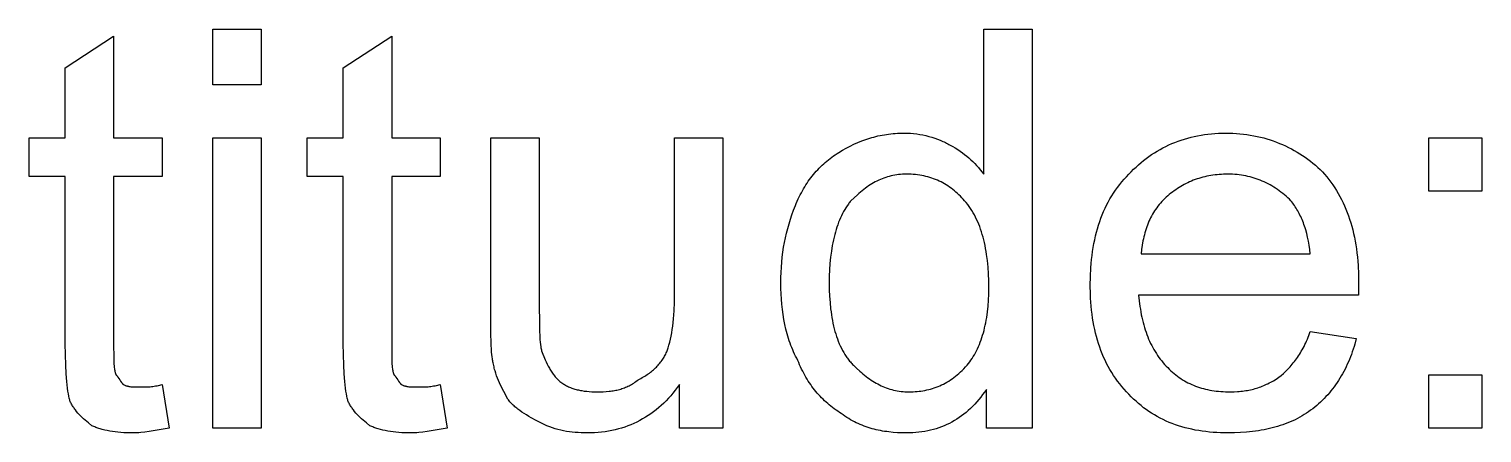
# Model space of a CAD drawing. Header units: millimetres. Extents: x -14161 to 2440, y -3446 to 2468.
# Drawn here: x 107.3 to 169, y 1374.4 to 1391.5 of the extents above; entities that cross this region are included whole.
import ezdxf

# ---------------------------------------------------------------- set-up
doc = ezdxf.new("R2010")
doc.units = ezdxf.units.MM
doc.header["$MEASUREMENT"] = 0
doc.layers.add('text', color=1, linetype='Continuous')

msp = doc.modelspace()

# ---------------------------------------------------------------- linework, layer by layer
at = {"layer": 'text'}
for points in [[(112.907, 1376.443), (113.215, 1374.595), (112.368, 1374.453), (112.18, 1374.427), (112.002, 1374.407), (111.917, 1374.399), (111.834, 1374.394), (111.753, 1374.39), (111.675, 1374.389), (111.541, 1374.39), (111.41, 1374.394), (111.282, 1374.4), (111.157, 1374.409), (111.034, 1374.419), (110.915, 1374.433), (110.799, 1374.448), (110.687, 1374.466), (110.578, 1374.487), (110.473, 1374.51), (110.371, 1374.535), (110.274, 1374.563), (110.227, 1374.577), (110.181, 1374.593), (110.136, 1374.609), (110.093, 1374.625), (110.05, 1374.642), (110.009, 1374.66), (109.968, 1374.678), (109.929, 1374.697), (109.78, 1374.813), (109.709, 1374.871), (109.64, 1374.93), (109.574, 1374.989), (109.51, 1375.049), (109.449, 1375.11), (109.39, 1375.172), (109.334, 1375.235), (109.279, 1375.3), (109.228, 1375.366), (109.203, 1375.4), (109.178, 1375.434), (109.155, 1375.468), (109.131, 1375.503), (109.109, 1375.539), (109.087, 1375.575), (109.066, 1375.611), (109.045, 1375.648), (109.025, 1375.686), (109.005, 1375.724), (108.995, 1375.755), (108.986, 1375.788), (108.976, 1375.824), (108.967, 1375.864), (108.948, 1375.952), (108.93, 1376.051), (108.912, 1376.163), (108.895, 1376.287), (108.864, 1376.571), (108.838, 1376.903), (108.817, 1377.284), (108.804, 1377.712), (108.8, 1378.188), (108.8, 1385.273), (107.26, 1385.273), (107.26, 1386.916), (108.8, 1386.916), (108.8, 1389.894), (110.853, 1391.229), (110.853, 1386.916), (112.907, 1386.916), (112.907, 1385.273), (110.853, 1385.273), (110.853, 1378.086), (110.855, 1377.662), (110.859, 1377.479), (110.866, 1377.316), (110.872, 1377.241), (110.878, 1377.171), (110.887, 1377.106), (110.891, 1377.076), (110.897, 1377.046), (110.902, 1377.018), (110.908, 1376.991), (110.915, 1376.965), (110.922, 1376.94), (110.926, 1376.928), (110.93, 1376.917), (110.934, 1376.906), (110.938, 1376.895), (110.942, 1376.884), (110.947, 1376.873), (110.951, 1376.863), (110.956, 1376.854), (110.966, 1376.844), (110.975, 1376.833), (110.985, 1376.822), (110.995, 1376.811), (111.014, 1376.786), (111.033, 1376.761), (111.072, 1376.706), (111.11, 1376.648), (111.149, 1376.591), (111.187, 1376.536), (111.206, 1376.51), (111.226, 1376.486), (111.235, 1376.474), (111.245, 1376.463), (111.254, 1376.453), (111.264, 1376.443), (111.283, 1376.434), (111.303, 1376.425), (111.322, 1376.417), (111.341, 1376.409), (111.361, 1376.402), (111.38, 1376.395), (111.4, 1376.389), (111.42, 1376.384), (111.44, 1376.378), (111.46, 1376.374), (111.48, 1376.369), (111.501, 1376.365), (111.521, 1376.362), (111.542, 1376.358), (111.585, 1376.353), (111.629, 1376.349), (111.674, 1376.346), (111.769, 1376.342), (111.983, 1376.34), (112.199, 1376.342), (112.302, 1376.346), (112.354, 1376.349), (112.406, 1376.353), (112.46, 1376.358), (112.515, 1376.365), (112.573, 1376.374), (112.633, 1376.384), (112.696, 1376.395), (112.762, 1376.409), (112.907, 1376.443)], [(115.063, 1389.175), (115.063, 1391.537), (117.117, 1391.537), (117.117, 1389.175), (115.063, 1389.175)], [(124.715, 1376.443), (125.023, 1374.595), (124.176, 1374.453), (123.988, 1374.427), (123.81, 1374.407), (123.725, 1374.399), (123.642, 1374.394), (123.561, 1374.39), (123.483, 1374.389), (123.35, 1374.39), (123.219, 1374.394), (123.09, 1374.4), (122.965, 1374.409), (122.842, 1374.419), (122.723, 1374.433), (122.607, 1374.448), (122.495, 1374.466), (122.386, 1374.487), (122.281, 1374.51), (122.18, 1374.535), (122.082, 1374.563), (122.035, 1374.577), (121.99, 1374.593), (121.945, 1374.609), (121.901, 1374.625), (121.858, 1374.642), (121.817, 1374.66), (121.777, 1374.678), (121.738, 1374.697), (121.588, 1374.813), (121.517, 1374.871), (121.449, 1374.93), (121.383, 1374.989), (121.319, 1375.049), (121.257, 1375.11), (121.198, 1375.172), (121.142, 1375.235), (121.088, 1375.3), (121.036, 1375.366), (121.011, 1375.4), (120.987, 1375.434), (120.963, 1375.468), (120.94, 1375.503), (120.917, 1375.539), (120.895, 1375.575), (120.874, 1375.611), (120.853, 1375.648), (120.833, 1375.686), (120.813, 1375.724), (120.804, 1375.755), (120.794, 1375.788), (120.785, 1375.824), (120.775, 1375.864), (120.756, 1375.952), (120.738, 1376.051), (120.72, 1376.163), (120.703, 1376.287), (120.672, 1376.571), (120.646, 1376.903), (120.626, 1377.284), (120.613, 1377.712), (120.608, 1378.188), (120.608, 1385.273), (119.068, 1385.273), (119.068, 1386.916), (120.608, 1386.916), (120.608, 1389.894), (122.662, 1391.229), (122.662, 1386.916), (124.715, 1386.916), (124.715, 1385.273), (122.662, 1385.273), (122.662, 1378.086), (122.663, 1377.662), (122.667, 1377.479), (122.674, 1377.316), (122.68, 1377.241), (122.687, 1377.171), (122.695, 1377.106), (122.7, 1377.076), (122.705, 1377.046), (122.711, 1377.018), (122.717, 1376.991), (122.723, 1376.965), (122.73, 1376.94), (122.734, 1376.928), (122.738, 1376.917), (122.742, 1376.906), (122.746, 1376.895), (122.751, 1376.884), (122.755, 1376.873), (122.76, 1376.863), (122.764, 1376.854), (122.774, 1376.844), (122.784, 1376.833), (122.793, 1376.822), (122.803, 1376.811), (122.822, 1376.786), (122.841, 1376.761), (122.88, 1376.706), (122.918, 1376.648), (122.957, 1376.591), (122.995, 1376.536), (123.015, 1376.51), (123.034, 1376.486), (123.043, 1376.474), (123.053, 1376.463), (123.063, 1376.453), (123.072, 1376.443), (123.092, 1376.434), (123.111, 1376.425), (123.13, 1376.417), (123.15, 1376.409), (123.169, 1376.402), (123.189, 1376.395), (123.208, 1376.389), (123.228, 1376.384), (123.248, 1376.378), (123.268, 1376.374), (123.288, 1376.369), (123.309, 1376.365), (123.33, 1376.362), (123.351, 1376.358), (123.393, 1376.353), (123.437, 1376.349), (123.482, 1376.346), (123.578, 1376.342), (123.791, 1376.34), (124.008, 1376.342), (124.111, 1376.346), (124.162, 1376.349), (124.215, 1376.353), (124.268, 1376.358), (124.324, 1376.365), (124.381, 1376.374), (124.441, 1376.384), (124.504, 1376.395), (124.57, 1376.409), (124.715, 1376.443)], [(147.921, 1374.595), (147.921, 1376.238), (147.843, 1376.124), (147.763, 1376.014), (147.682, 1375.907), (147.599, 1375.804), (147.513, 1375.705), (147.427, 1375.609), (147.338, 1375.517), (147.247, 1375.429), (147.155, 1375.344), (147.061, 1375.263), (146.965, 1375.185), (146.867, 1375.111), (146.767, 1375.041), (146.666, 1374.974), (146.563, 1374.911), (146.458, 1374.851), (146.351, 1374.795), (146.243, 1374.743), (146.132, 1374.694), (146.02, 1374.649), (145.906, 1374.608), (145.79, 1374.57), (145.672, 1374.535), (145.553, 1374.505), (145.432, 1374.478), (145.309, 1374.454), (145.184, 1374.434), (145.057, 1374.418), (144.929, 1374.406), (144.799, 1374.396), (144.667, 1374.391), (144.533, 1374.389), (144.341, 1374.392), (144.152, 1374.399), (143.966, 1374.412), (143.782, 1374.431), (143.691, 1374.443), (143.6, 1374.456), (143.51, 1374.47), (143.421, 1374.487), (143.332, 1374.505), (143.244, 1374.524), (143.156, 1374.546), (143.069, 1374.569), (142.983, 1374.594), (142.897, 1374.621), (142.812, 1374.649), (142.728, 1374.68), (142.644, 1374.713), (142.56, 1374.747), (142.478, 1374.784), (142.396, 1374.822), (142.314, 1374.863), (142.233, 1374.906), (142.153, 1374.951), (142.073, 1374.999), (141.994, 1375.048), (141.915, 1375.1), (141.838, 1375.154), (141.76, 1375.211), (141.684, 1375.259), (141.609, 1375.309), (141.535, 1375.361), (141.462, 1375.413), (141.39, 1375.467), (141.32, 1375.522), (141.251, 1375.578), (141.183, 1375.636), (141.116, 1375.695), (141.05, 1375.755), (140.986, 1375.817), (140.923, 1375.88), (140.861, 1375.945), (140.8, 1376.011), (140.74, 1376.079), (140.682, 1376.148), (140.625, 1376.218), (140.569, 1376.29), (140.514, 1376.364), (140.461, 1376.439), (140.408, 1376.516), (140.357, 1376.594), (140.307, 1376.674), (140.259, 1376.756), (140.211, 1376.839), (140.165, 1376.924), (140.12, 1377.011), (140.076, 1377.099), (140.033, 1377.189), (139.991, 1377.281), (139.951, 1377.374), (139.912, 1377.47), (139.865, 1377.557), (139.819, 1377.645), (139.776, 1377.735), (139.734, 1377.826), (139.694, 1377.918), (139.655, 1378.01), (139.618, 1378.105), (139.583, 1378.2), (139.55, 1378.296), (139.518, 1378.393), (139.488, 1378.491), (139.459, 1378.591), (139.406, 1378.792), (139.36, 1378.997), (139.32, 1379.206), (139.285, 1379.418), (139.257, 1379.634), (139.233, 1379.852), (139.216, 1380.074), (139.203, 1380.298), (139.196, 1380.526), (139.193, 1380.755), (139.196, 1380.984), (139.203, 1381.208), (139.215, 1381.428), (139.232, 1381.644), (139.253, 1381.857), (139.28, 1382.066), (139.311, 1382.272), (139.347, 1382.475), (139.388, 1382.676), (139.434, 1382.875), (139.484, 1383.072), (139.54, 1383.268), (139.6, 1383.462), (139.665, 1383.656), (139.735, 1383.849), (139.809, 1384.041), (139.848, 1384.137), (139.889, 1384.23), (139.93, 1384.322), (139.973, 1384.412), (140.017, 1384.5), (140.062, 1384.587), (140.108, 1384.672), (140.156, 1384.755), (140.205, 1384.837), (140.255, 1384.917), (140.306, 1384.995), (140.358, 1385.072), (140.412, 1385.147), (140.466, 1385.221), (140.522, 1385.293), (140.579, 1385.363), (140.638, 1385.432), (140.697, 1385.5), (140.758, 1385.566), (140.82, 1385.631), (140.883, 1385.694), (140.948, 1385.756), (141.013, 1385.816), (141.08, 1385.875), (141.148, 1385.933), (141.217, 1385.989), (141.288, 1386.044), (141.359, 1386.098), (141.432, 1386.15), (141.506, 1386.202), (141.581, 1386.251), (141.658, 1386.3), (141.813, 1386.394), (141.97, 1386.483), (142.13, 1386.567), (142.293, 1386.645), (142.458, 1386.718), (142.625, 1386.786), (142.795, 1386.848), (142.88, 1386.876), (142.967, 1386.903), (143.054, 1386.929), (143.141, 1386.953), (143.229, 1386.976), (143.318, 1386.997), (143.407, 1387.017), (143.497, 1387.035), (143.588, 1387.051), (143.679, 1387.066), (143.771, 1387.079), (143.863, 1387.09), (143.956, 1387.1), (144.05, 1387.107), (144.144, 1387.114), (144.239, 1387.118), (144.334, 1387.121), (144.43, 1387.122), (144.497, 1387.121), (144.565, 1387.119), (144.699, 1387.112), (144.833, 1387.101), (144.966, 1387.085), (145.098, 1387.065), (145.228, 1387.04), (145.356, 1387.012), (145.482, 1386.98), (145.606, 1386.945), (145.728, 1386.906), (145.846, 1386.864), (145.961, 1386.818), (146.072, 1386.77), (146.126, 1386.745), (146.179, 1386.719), (146.231, 1386.692), (146.282, 1386.665), (146.332, 1386.637), (146.381, 1386.608), (146.494, 1386.549), (146.603, 1386.488), (146.707, 1386.424), (146.808, 1386.358), (146.905, 1386.289), (146.998, 1386.218), (147.089, 1386.145), (147.177, 1386.069), (147.262, 1385.991), (147.346, 1385.91), (147.427, 1385.827), (147.507, 1385.742), (147.586, 1385.654), (147.664, 1385.564), (147.818, 1385.376), (147.818, 1391.537), (149.872, 1391.537), (149.872, 1374.595), (147.921, 1374.595)], [(115.063, 1374.595), (115.063, 1386.916), (117.117, 1386.916), (117.117, 1374.595), (115.063, 1374.595)], [(134.881, 1374.595), (134.881, 1376.443), (134.793, 1376.32), (134.703, 1376.2), (134.61, 1376.084), (134.515, 1375.971), (134.418, 1375.863), (134.318, 1375.758), (134.216, 1375.656), (134.112, 1375.559), (134.006, 1375.465), (133.897, 1375.375), (133.786, 1375.289), (133.673, 1375.207), (133.558, 1375.128), (133.44, 1375.053), (133.321, 1374.982), (133.199, 1374.916), (133.075, 1374.852), (132.95, 1374.793), (132.822, 1374.738), (132.692, 1374.687), (132.56, 1374.64), (132.426, 1374.597), (132.29, 1374.558), (132.152, 1374.522), (132.012, 1374.491), (131.87, 1374.464), (131.726, 1374.442), (131.58, 1374.423), (131.433, 1374.408), (131.283, 1374.398), (131.132, 1374.391), (130.979, 1374.389), (130.845, 1374.39), (130.714, 1374.394), (130.585, 1374.401), (130.457, 1374.41), (130.332, 1374.422), (130.208, 1374.438), (130.086, 1374.457), (129.965, 1374.479), (129.845, 1374.505), (129.726, 1374.535), (129.609, 1374.568), (129.492, 1374.606), (129.375, 1374.648), (129.259, 1374.694), (129.143, 1374.745), (129.028, 1374.8), (128.802, 1374.916), (128.587, 1375.033), (128.483, 1375.092), (128.383, 1375.152), (128.287, 1375.213), (128.194, 1375.275), (128.104, 1375.338), (128.018, 1375.403), (127.977, 1375.435), (127.936, 1375.469), (127.897, 1375.502), (127.858, 1375.536), (127.821, 1375.571), (127.785, 1375.606), (127.749, 1375.641), (127.715, 1375.677), (127.682, 1375.714), (127.65, 1375.751), (127.62, 1375.789), (127.59, 1375.827), (127.422, 1376.154), (127.332, 1376.332), (127.244, 1376.52), (127.201, 1376.617), (127.16, 1376.717), (127.121, 1376.82), (127.085, 1376.924), (127.052, 1377.031), (127.036, 1377.086), (127.022, 1377.141), (127.008, 1377.196), (126.996, 1377.253), (126.984, 1377.31), (126.974, 1377.367), (126.965, 1377.406), (126.956, 1377.446), (126.948, 1377.488), (126.94, 1377.531), (126.927, 1377.62), (126.915, 1377.715), (126.905, 1377.815), (126.897, 1377.921), (126.884, 1378.15), (126.873, 1378.681), (126.872, 1379.318), (126.872, 1386.916), (128.925, 1386.916), (128.925, 1380.139), (128.938, 1378.74), (128.95, 1378.478), (128.959, 1378.359), (128.968, 1378.248), (128.98, 1378.145), (128.994, 1378.049), (129.002, 1378.004), (129.01, 1377.961), (129.019, 1377.92), (129.028, 1377.88), (129.185, 1377.499), (129.227, 1377.405), (129.27, 1377.314), (129.315, 1377.224), (129.362, 1377.136), (129.386, 1377.093), (129.411, 1377.051), (129.437, 1377.009), (129.463, 1376.968), (129.49, 1376.928), (129.518, 1376.888), (129.547, 1376.85), (129.577, 1376.812), (129.607, 1376.775), (129.639, 1376.739), (129.671, 1376.704), (129.705, 1376.67), (129.739, 1376.637), (129.775, 1376.606), (129.811, 1376.575), (129.849, 1376.546), (129.888, 1376.517), (129.928, 1376.49), (129.968, 1376.464), (130.008, 1376.439), (130.049, 1376.416), (130.091, 1376.393), (130.134, 1376.372), (130.177, 1376.351), (130.22, 1376.332), (130.264, 1376.314), (130.309, 1376.297), (130.355, 1376.28), (130.401, 1376.265), (130.447, 1376.251), (130.495, 1376.237), (130.542, 1376.225), (130.591, 1376.213), (130.64, 1376.202), (130.689, 1376.193), (130.74, 1376.184), (130.842, 1376.168), (130.947, 1376.156), (131.054, 1376.146), (131.163, 1376.14), (131.275, 1376.136), (131.39, 1376.135), (131.522, 1376.136), (131.65, 1376.14), (131.774, 1376.147), (131.893, 1376.157), (131.952, 1376.164), (132.009, 1376.171), (132.066, 1376.18), (132.122, 1376.189), (132.178, 1376.199), (132.232, 1376.211), (132.286, 1376.224), (132.339, 1376.238), (132.392, 1376.253), (132.444, 1376.269), (132.496, 1376.286), (132.547, 1376.305), (132.597, 1376.326), (132.648, 1376.347), (132.697, 1376.37), (132.747, 1376.395), (132.796, 1376.421), (132.845, 1376.448), (132.894, 1376.477), (132.942, 1376.508), (132.991, 1376.541), (133.039, 1376.575), (133.087, 1376.611), (133.135, 1376.648), (133.248, 1376.707), (133.303, 1376.738), (133.356, 1376.769), (133.409, 1376.8), (133.46, 1376.832), (133.51, 1376.865), (133.559, 1376.899), (133.606, 1376.933), (133.653, 1376.967), (133.698, 1377.002), (133.742, 1377.038), (133.784, 1377.075), (133.826, 1377.112), (133.866, 1377.149), (133.905, 1377.187), (133.943, 1377.226), (133.98, 1377.266), (134.015, 1377.306), (134.05, 1377.346), (134.083, 1377.387), (134.115, 1377.429), (134.145, 1377.472), (134.175, 1377.515), (134.203, 1377.558), (134.23, 1377.602), (134.256, 1377.647), (134.281, 1377.693), (134.304, 1377.739), (134.326, 1377.785), (134.347, 1377.833), (134.367, 1377.88), (134.405, 1377.997), (134.439, 1378.117), (134.472, 1378.24), (134.502, 1378.367), (134.53, 1378.497), (134.555, 1378.633), (134.578, 1378.774), (134.598, 1378.92), (134.616, 1379.072), (134.632, 1379.231), (134.656, 1379.57), (134.67, 1379.94), (134.675, 1380.345), (134.675, 1386.916), (136.729, 1386.916), (136.729, 1374.595), (134.881, 1374.595)], [(161.68, 1378.702), (163.631, 1378.394), (163.57, 1378.165), (163.537, 1378.053), (163.501, 1377.942), (163.464, 1377.832), (163.425, 1377.723), (163.385, 1377.616), (163.342, 1377.51), (163.298, 1377.405), (163.252, 1377.302), (163.204, 1377.2), (163.155, 1377.1), (163.103, 1377.001), (163.05, 1376.903), (162.995, 1376.807), (162.938, 1376.712), (162.88, 1376.619), (162.819, 1376.528), (162.757, 1376.438), (162.693, 1376.349), (162.627, 1376.262), (162.559, 1376.177), (162.49, 1376.093), (162.418, 1376.011), (162.345, 1375.931), (162.27, 1375.852), (162.194, 1375.775), (162.115, 1375.7), (162.035, 1375.626), (161.953, 1375.554), (161.869, 1375.484), (161.783, 1375.416), (161.695, 1375.35), (161.606, 1375.286), (161.515, 1375.225), (161.422, 1375.166), (161.328, 1375.109), (161.231, 1375.054), (161.133, 1375.002), (161.034, 1374.952), (160.932, 1374.905), (160.83, 1374.859), (160.725, 1374.816), (160.619, 1374.775), (160.511, 1374.737), (160.402, 1374.7), (160.291, 1374.665), (160.179, 1374.633), (160.065, 1374.603), (159.949, 1374.575), (159.833, 1374.549), (159.714, 1374.525), (159.595, 1374.503), (159.474, 1374.483), (159.227, 1374.449), (158.975, 1374.422), (158.718, 1374.404), (158.456, 1374.393), (158.189, 1374.389), (158.026, 1374.391), (157.866, 1374.395), (157.706, 1374.403), (157.549, 1374.414), (157.394, 1374.427), (157.24, 1374.444), (157.089, 1374.464), (156.939, 1374.487), (156.792, 1374.513), (156.646, 1374.543), (156.502, 1374.575), (156.361, 1374.611), (156.221, 1374.65), (156.084, 1374.693), (155.948, 1374.738), (155.815, 1374.787), (155.683, 1374.839), (155.554, 1374.895), (155.427, 1374.954), (155.302, 1375.016), (155.18, 1375.082), (155.059, 1375.151), (154.941, 1375.223), (154.825, 1375.299), (154.711, 1375.378), (154.599, 1375.461), (154.49, 1375.547), (154.383, 1375.637), (154.279, 1375.731), (154.177, 1375.828), (154.077, 1375.928), (153.979, 1376.032), (153.875, 1376.139), (153.775, 1376.249), (153.678, 1376.361), (153.584, 1376.475), (153.495, 1376.592), (153.408, 1376.711), (153.325, 1376.832), (153.246, 1376.956), (153.17, 1377.083), (153.098, 1377.211), (153.029, 1377.343), (152.963, 1377.476), (152.901, 1377.612), (152.842, 1377.75), (152.786, 1377.891), (152.734, 1378.034), (152.685, 1378.18), (152.64, 1378.328), (152.597, 1378.478), (152.558, 1378.631), (152.523, 1378.786), (152.49, 1378.944), (152.46, 1379.104), (152.434, 1379.267), (152.411, 1379.431), (152.391, 1379.599), (152.374, 1379.768), (152.361, 1379.94), (152.35, 1380.115), (152.342, 1380.292), (152.336, 1380.653), (152.342, 1381.032), (152.361, 1381.399), (152.374, 1381.578), (152.391, 1381.754), (152.411, 1381.928), (152.434, 1382.098), (152.46, 1382.266), (152.49, 1382.431), (152.523, 1382.593), (152.558, 1382.752), (152.597, 1382.908), (152.64, 1383.062), (152.685, 1383.213), (152.734, 1383.361), (152.786, 1383.506), (152.842, 1383.649), (152.901, 1383.789), (152.963, 1383.927), (153.029, 1384.062), (153.098, 1384.194), (153.17, 1384.323), (153.246, 1384.45), (153.325, 1384.575), (153.408, 1384.697), (153.495, 1384.816), (153.584, 1384.933), (153.678, 1385.048), (153.775, 1385.159), (153.875, 1385.269), (153.979, 1385.376), (154.077, 1385.48), (154.177, 1385.582), (154.279, 1385.68), (154.383, 1385.775), (154.49, 1385.868), (154.599, 1385.957), (154.71, 1386.043), (154.823, 1386.125), (154.939, 1386.205), (155.056, 1386.281), (155.175, 1386.355), (155.297, 1386.425), (155.42, 1386.492), (155.546, 1386.555), (155.673, 1386.615), (155.802, 1386.672), (155.933, 1386.726), (156.065, 1386.777), (156.2, 1386.824), (156.336, 1386.867), (156.473, 1386.907), (156.613, 1386.944), (156.754, 1386.978), (156.896, 1387.008), (157.04, 1387.034), (157.185, 1387.057), (157.332, 1387.077), (157.48, 1387.093), (157.63, 1387.106), (157.781, 1387.114), (157.933, 1387.12), (158.087, 1387.122), (158.24, 1387.12), (158.392, 1387.115), (158.543, 1387.106), (158.693, 1387.093), (158.841, 1387.077), (158.988, 1387.058), (159.133, 1387.035), (159.277, 1387.009), (159.419, 1386.98), (159.56, 1386.947), (159.7, 1386.912), (159.837, 1386.873), (159.973, 1386.83), (160.108, 1386.785), (160.24, 1386.737), (160.371, 1386.685), (160.5, 1386.631), (160.627, 1386.573), (160.753, 1386.513), (160.876, 1386.45), (160.998, 1386.384), (161.117, 1386.315), (161.234, 1386.243), (161.35, 1386.169), (161.463, 1386.092), (161.574, 1386.012), (161.683, 1385.929), (161.79, 1385.844), (161.894, 1385.757), (161.996, 1385.666), (162.096, 1385.574), (162.194, 1385.479), (162.288, 1385.372), (162.38, 1385.262), (162.469, 1385.15), (162.555, 1385.036), (162.637, 1384.919), (162.717, 1384.799), (162.794, 1384.678), (162.868, 1384.553), (162.938, 1384.426), (163.006, 1384.296), (163.071, 1384.164), (163.132, 1384.029), (163.191, 1383.892), (163.247, 1383.752), (163.299, 1383.609), (163.349, 1383.464), (163.396, 1383.316), (163.439, 1383.165), (163.48, 1383.011), (163.517, 1382.855), (163.552, 1382.695), (163.584, 1382.533), (163.612, 1382.369), (163.638, 1382.201), (163.66, 1382.031), (163.68, 1381.857), (163.696, 1381.681), (163.71, 1381.502), (163.728, 1381.135), (163.734, 1380.755), (163.734, 1380.242), (154.39, 1380.242), (154.413, 1379.995), (154.443, 1379.756), (154.461, 1379.639), (154.48, 1379.524), (154.502, 1379.41), (154.525, 1379.299), (154.55, 1379.189), (154.577, 1379.081), (154.605, 1378.975), (154.635, 1378.87), (154.668, 1378.768), (154.702, 1378.667), (154.737, 1378.568), (154.775, 1378.471), (154.814, 1378.375), (154.856, 1378.282), (154.899, 1378.19), (154.944, 1378.1), (154.99, 1378.012), (155.039, 1377.926), (155.089, 1377.841), (155.141, 1377.758), (155.195, 1377.678), (155.25, 1377.598), (155.308, 1377.521), (155.367, 1377.446), (155.428, 1377.372), (155.491, 1377.3), (155.556, 1377.23), (155.622, 1377.162), (155.69, 1377.095), (155.758, 1377.032), (155.827, 1376.97), (155.897, 1376.911), (155.967, 1376.854), (156.039, 1376.8), (156.111, 1376.748), (156.184, 1376.698), (156.258, 1376.65), (156.332, 1376.605), (156.408, 1376.562), (156.485, 1376.521), (156.563, 1376.482), (156.642, 1376.446), (156.722, 1376.411), (156.803, 1376.379), (156.885, 1376.348), (156.969, 1376.32), (157.054, 1376.294), (157.14, 1376.27), (157.228, 1376.248), (157.317, 1376.228), (157.407, 1376.21), (157.499, 1376.194), (157.593, 1376.18), (157.688, 1376.168), (157.784, 1376.158), (157.882, 1376.149), (157.982, 1376.143), (158.084, 1376.138), (158.187, 1376.136), (158.292, 1376.135), (158.444, 1376.137), (158.591, 1376.144), (158.663, 1376.15), (158.734, 1376.157), (158.804, 1376.164), (158.873, 1376.173), (158.941, 1376.184), (159.008, 1376.195), (159.075, 1376.208), (159.14, 1376.221), (159.205, 1376.237), (159.269, 1376.253), (159.333, 1376.27), (159.396, 1376.289), (159.458, 1376.309), (159.52, 1376.33), (159.581, 1376.352), (159.642, 1376.376), (159.702, 1376.4), (159.762, 1376.426), (159.821, 1376.453), (159.88, 1376.481), (159.939, 1376.511), (159.998, 1376.542), (160.114, 1376.607), (160.23, 1376.676), (160.345, 1376.751), (160.442, 1376.83), (160.538, 1376.915), (160.633, 1377.004), (160.727, 1377.099), (160.821, 1377.199), (160.867, 1377.251), (160.912, 1377.305), (160.957, 1377.36), (161.002, 1377.417), (161.046, 1377.474), (161.09, 1377.534), (161.133, 1377.595), (161.175, 1377.657), (161.217, 1377.721), (161.258, 1377.787), (161.298, 1377.854), (161.338, 1377.923), (161.376, 1377.993), (161.414, 1378.065), (161.451, 1378.139), (161.487, 1378.214), (161.522, 1378.291), (161.556, 1378.37), (161.588, 1378.45), (161.62, 1378.532), (161.651, 1378.616), (161.68, 1378.702)], [(166.712, 1384.657), (166.712, 1386.916), (168.971, 1386.916), (168.971, 1384.657), (166.712, 1384.657)], [(141.247, 1380.755), (141.25, 1380.47), (141.262, 1380.193), (141.28, 1379.923), (141.306, 1379.661), (141.322, 1379.534), (141.34, 1379.408), (141.36, 1379.285), (141.382, 1379.164), (141.406, 1379.045), (141.432, 1378.928), (141.46, 1378.814), (141.491, 1378.702), (141.523, 1378.592), (141.558, 1378.485), (141.594, 1378.381), (141.633, 1378.279), (141.674, 1378.179), (141.717, 1378.082), (141.762, 1377.988), (141.81, 1377.896), (141.86, 1377.808), (141.912, 1377.721), (141.966, 1377.638), (141.995, 1377.597), (142.023, 1377.558), (142.052, 1377.518), (142.082, 1377.48), (142.113, 1377.442), (142.144, 1377.405), (142.175, 1377.369), (142.207, 1377.333), (142.24, 1377.298), (142.274, 1377.264), (142.408, 1377.133), (142.544, 1377.009), (142.611, 1376.95), (142.679, 1376.893), (142.748, 1376.838), (142.816, 1376.785), (142.885, 1376.733), (142.954, 1376.684), (143.023, 1376.636), (143.093, 1376.591), (143.163, 1376.548), (143.234, 1376.506), (143.306, 1376.467), (143.377, 1376.43), (143.45, 1376.395), (143.523, 1376.362), (143.597, 1376.331), (143.671, 1376.303), (143.747, 1376.276), (143.823, 1376.252), (143.9, 1376.23), (143.978, 1376.21), (144.056, 1376.193), (144.136, 1376.177), (144.216, 1376.165), (144.298, 1376.154), (144.381, 1376.146), (144.464, 1376.14), (144.549, 1376.136), (144.635, 1376.135), (144.722, 1376.136), (144.807, 1376.139), (144.893, 1376.143), (144.977, 1376.15), (145.061, 1376.158), (145.144, 1376.169), (145.227, 1376.181), (145.309, 1376.196), (145.391, 1376.213), (145.472, 1376.231), (145.552, 1376.252), (145.632, 1376.276), (145.711, 1376.301), (145.789, 1376.329), (145.867, 1376.359), (145.945, 1376.392), (146.021, 1376.426), (146.097, 1376.464), (146.173, 1376.504), (146.248, 1376.546), (146.322, 1376.591), (146.396, 1376.638), (146.469, 1376.689), (146.541, 1376.741), (146.613, 1376.797), (146.685, 1376.855), (146.755, 1376.916), (146.825, 1376.98), (146.895, 1377.047), (146.964, 1377.116), (147.032, 1377.189), (147.1, 1377.264), (147.157, 1377.333), (147.212, 1377.404), (147.265, 1377.477), (147.316, 1377.553), (147.366, 1377.631), (147.414, 1377.711), (147.46, 1377.794), (147.504, 1377.879), (147.546, 1377.966), (147.587, 1378.055), (147.626, 1378.147), (147.663, 1378.241), (147.698, 1378.337), (147.731, 1378.435), (147.763, 1378.535), (147.793, 1378.638), (147.821, 1378.742), (147.847, 1378.849), (147.871, 1378.958), (147.894, 1379.068), (147.915, 1379.181), (147.934, 1379.296), (147.966, 1379.531), (147.991, 1379.775), (148.009, 1380.026), (148.02, 1380.284), (148.024, 1380.55), (148.02, 1380.853), (148.009, 1381.147), (147.991, 1381.431), (147.964, 1381.705), (147.93, 1381.97), (147.91, 1382.099), (147.888, 1382.225), (147.864, 1382.349), (147.838, 1382.471), (147.81, 1382.59), (147.78, 1382.706), (147.748, 1382.821), (147.713, 1382.933), (147.677, 1383.042), (147.638, 1383.149), (147.597, 1383.254), (147.554, 1383.356), (147.508, 1383.456), (147.461, 1383.554), (147.411, 1383.649), (147.359, 1383.741), (147.304, 1383.831), (147.247, 1383.919), (147.188, 1384.005), (147.127, 1384.088), (147.063, 1384.168), (146.997, 1384.247), (146.939, 1384.313), (146.879, 1384.378), (146.818, 1384.441), (146.756, 1384.502), (146.693, 1384.561), (146.629, 1384.618), (146.563, 1384.673), (146.496, 1384.726), (146.428, 1384.778), (146.359, 1384.827), (146.289, 1384.874), (146.217, 1384.92), (146.144, 1384.963), (146.07, 1385.005), (145.995, 1385.044), (145.919, 1385.081), (145.841, 1385.116), (145.762, 1385.149), (145.682, 1385.18), (145.601, 1385.208), (145.519, 1385.235), (145.435, 1385.259), (145.35, 1385.281), (145.264, 1385.301), (145.177, 1385.318), (145.089, 1385.333), (144.999, 1385.346), (144.908, 1385.357), (144.816, 1385.365), (144.723, 1385.371), (144.628, 1385.375), (144.533, 1385.376), (144.447, 1385.375), (144.362, 1385.371), (144.278, 1385.365), (144.195, 1385.357), (144.114, 1385.346), (144.033, 1385.333), (143.954, 1385.318), (143.875, 1385.301), (143.797, 1385.281), (143.72, 1385.259), (143.644, 1385.235), (143.569, 1385.208), (143.494, 1385.18), (143.42, 1385.149), (143.347, 1385.116), (143.275, 1385.081), (143.203, 1385.044), (143.132, 1385.005), (143.061, 1384.963), (142.99, 1384.92), (142.921, 1384.874), (142.851, 1384.827), (142.782, 1384.778), (142.713, 1384.726), (142.645, 1384.673), (142.577, 1384.618), (142.509, 1384.561), (142.441, 1384.502), (142.306, 1384.378), (142.171, 1384.247), (142.142, 1384.213), (142.114, 1384.178), (142.086, 1384.142), (142.059, 1384.106), (142.006, 1384.031), (141.954, 1383.953), (141.905, 1383.873), (141.857, 1383.79), (141.811, 1383.703), (141.767, 1383.614), (141.724, 1383.523), (141.684, 1383.429), (141.645, 1383.332), (141.608, 1383.232), (141.573, 1383.13), (141.539, 1383.026), (141.508, 1382.919), (141.478, 1382.809), (141.45, 1382.697), (141.424, 1382.583), (141.399, 1382.466), (141.377, 1382.347), (141.337, 1382.103), (141.305, 1381.85), (141.279, 1381.588), (141.261, 1381.318), (141.25, 1381.041), (141.247, 1380.755)], [(154.493, 1381.988), (161.68, 1381.988), (161.659, 1382.177), (161.632, 1382.358), (161.602, 1382.533), (161.566, 1382.702), (161.527, 1382.863), (161.484, 1383.018), (161.46, 1383.093), (161.436, 1383.167), (161.411, 1383.239), (161.385, 1383.31), (161.358, 1383.379), (161.33, 1383.446), (161.302, 1383.512), (161.272, 1383.577), (161.242, 1383.64), (161.211, 1383.702), (161.179, 1383.762), (161.146, 1383.821), (161.113, 1383.879), (161.078, 1383.935), (161.043, 1383.991), (161.008, 1384.044), (160.972, 1384.097), (160.935, 1384.148), (160.897, 1384.198), (160.859, 1384.247), (160.791, 1384.313), (160.722, 1384.378), (160.651, 1384.441), (160.58, 1384.502), (160.507, 1384.561), (160.434, 1384.618), (160.359, 1384.673), (160.283, 1384.726), (160.206, 1384.778), (160.128, 1384.827), (160.049, 1384.874), (159.969, 1384.92), (159.888, 1384.963), (159.806, 1385.005), (159.723, 1385.044), (159.64, 1385.081), (159.555, 1385.116), (159.469, 1385.149), (159.383, 1385.18), (159.296, 1385.208), (159.208, 1385.235), (159.119, 1385.259), (159.029, 1385.281), (158.938, 1385.301), (158.847, 1385.318), (158.755, 1385.333), (158.663, 1385.346), (158.569, 1385.357), (158.475, 1385.365), (158.38, 1385.371), (158.285, 1385.375), (158.189, 1385.376), (158.094, 1385.375), (157.999, 1385.372), (157.906, 1385.368), (157.814, 1385.362), (157.723, 1385.354), (157.633, 1385.344), (157.544, 1385.332), (157.456, 1385.318), (157.369, 1385.303), (157.284, 1385.286), (157.199, 1385.267), (157.115, 1385.246), (157.033, 1385.224), (156.951, 1385.199), (156.87, 1385.173), (156.79, 1385.145), (156.711, 1385.115), (156.633, 1385.084), (156.556, 1385.05), (156.48, 1385.015), (156.404, 1384.978), (156.329, 1384.939), (156.255, 1384.899), (156.182, 1384.856), (156.11, 1384.812), (156.038, 1384.766), (155.967, 1384.718), (155.897, 1384.669), (155.827, 1384.617), (155.758, 1384.564), (155.69, 1384.509), (155.622, 1384.452), (155.556, 1384.394), (155.492, 1384.334), (155.431, 1384.273), (155.371, 1384.211), (155.315, 1384.148), (155.26, 1384.084), (155.207, 1384.018), (155.157, 1383.951), (155.109, 1383.883), (155.062, 1383.814), (155.018, 1383.744), (154.976, 1383.672), (154.936, 1383.599), (154.897, 1383.525), (154.861, 1383.45), (154.826, 1383.374), (154.794, 1383.296), (154.763, 1383.217), (154.733, 1383.137), (154.706, 1383.056), (154.68, 1382.974), (154.655, 1382.89), (154.633, 1382.805), (154.611, 1382.719), (154.592, 1382.632), (154.573, 1382.544), (154.541, 1382.363), (154.514, 1382.178), (154.493, 1381.988)], [(166.712, 1374.595), (166.712, 1376.854), (168.971, 1376.854), (168.971, 1374.595), (166.712, 1374.595)]]:
    msp.add_lwpolyline(points, dxfattribs=at)

doc.saveas('drawing.dxf')
